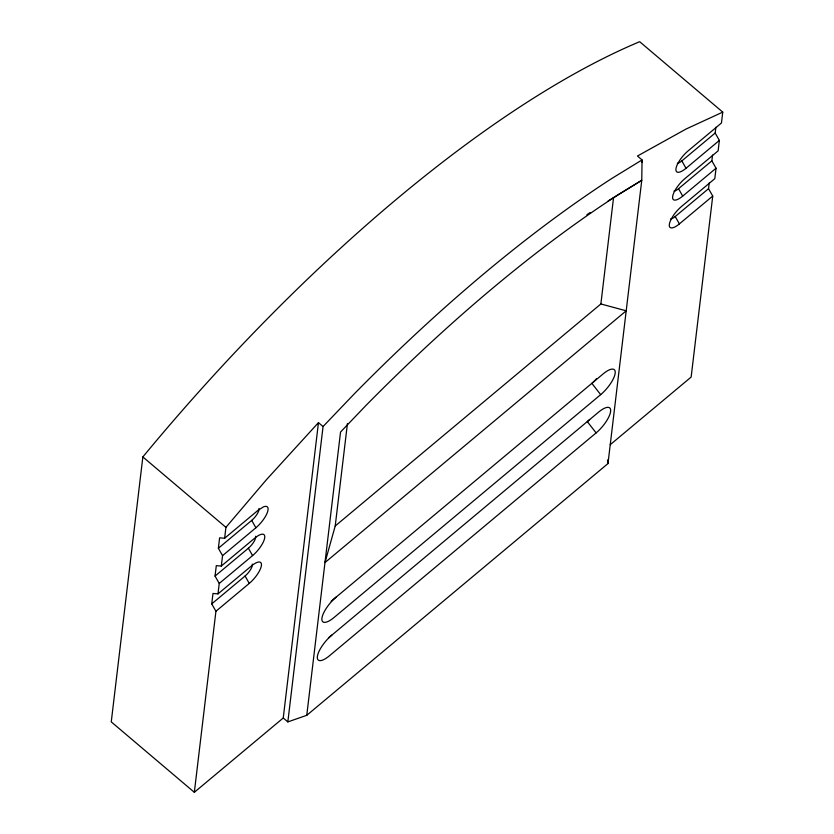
<?xml version="1.0" encoding="UTF-8"?>
<svg xmlns="http://www.w3.org/2000/svg" width="834" height="834" viewBox="0 0 834 834"><rect width="100%" height="100%" fill="white"/><g stroke="black" fill="none" stroke-linecap="round" stroke-linejoin="round"><path stroke-width="1.25" d="M142.854 456.928L111.256 721.879L194.332 792.3L283.247 717.991L318.463 422.64L323.06 426.539L287.845 721.9L306.766 715.311L607.986 463.568L641.763 180.3L642.065 159.93L637.457 156.021L685.975 129.082L722.744 112.121L639.668 41.7A732.054 247.771 -49.7 0 0 142.854 456.928L225.931 527.349L224.627 538.253L219.613 537.826L218.372 548.261L222.553 555.642L221.312 566.067L216.298 565.64L215.047 576.075L219.238 583.456L217.997 593.881L212.983 593.464L211.732 603.889L215.923 611.27L194.332 792.3M306.766 715.311L340.543 432.043L365.73 405.699A719.221 243.424 -49.7 0 1 617.984 194.864L641.763 180.3L608.111 200.963M335.216 525.993L600.876 303.962L626.198 310.811L324.989 562.564L335.216 525.993L347.444 423.495M600.876 303.962L613.553 197.627M641.753 162.505L642.065 159.93L611.833 178.455A732.054 247.771 -49.7 0 0 355.076 393.043L323.06 426.539M610.227 444.699L691.146 377.072L712.736 196.053L708.546 188.672L709.234 182.875M712.736 196.053L679.387 223.908A16.034 5.421 -49.7 0 1 669.316 224.513A16.034 5.421 -49.7 0 1 681.461 206.53L714.801 178.664L716.052 168.228L711.861 160.858L712.549 155.061M716.052 168.228L682.712 196.094A16.034 5.421 -49.7 0 1 672.631 196.688A16.034 5.421 -49.7 0 1 684.787 178.716L718.126 150.85L719.367 140.414L715.176 133.033L715.864 127.237M722.744 112.121L721.441 123.025L688.102 150.891A16.034 5.421 -49.7 0 0 675.947 168.875A16.034 5.421 -49.7 0 0 686.028 168.28L719.367 140.414M225.931 527.349L266.338 479.811L318.463 422.64M224.627 538.253L257.967 510.387L263.388 506.905A16.034 5.421 -49.7 0 1 267.401 512.357A16.034 5.421 -49.7 0 1 255.892 527.776L222.553 555.642M218.372 548.261L251.712 520.395A9.622 3.253 -49.7 0 0 258.936 508.448M677.302 163.318A9.622 3.253 -49.7 0 0 681.837 160.899L715.176 133.033M221.312 566.067L254.651 538.201A16.034 5.421 -49.7 0 1 264.732 537.607A16.034 5.421 -49.7 0 1 252.577 555.59L219.238 583.456M215.047 576.075L248.396 548.209A9.622 3.253 -49.7 0 0 255.611 536.262M673.987 191.132A9.622 3.253 -49.7 0 0 678.522 188.713L711.861 160.858M217.997 593.881L251.336 566.025A16.034 5.421 -49.7 0 1 261.417 565.421A16.034 5.421 -49.7 0 1 249.262 583.404L215.923 611.27M211.732 603.889L245.071 576.023A9.622 3.253 -49.7 0 0 252.295 564.076M670.672 218.946A9.622 3.253 -49.7 0 0 675.206 216.538L708.546 188.672M331.161 601.283L603.149 373.893A19.14 6.474 -49.7 0 1 615.179 373.184A19.14 6.474 -49.7 0 1 600.678 394.649L333.954 617.567A19.14 6.474 -49.7 0 1 321.924 618.275A19.14 6.474 -49.7 0 1 336.425 596.821M328.596 637.854L598.583 412.142A19.14 6.474 -49.7 0 1 610.613 411.433A19.14 6.474 -49.7 0 1 596.112 432.898L329.399 655.816A19.14 6.474 -49.7 0 1 317.368 656.525A19.14 6.474 -49.7 0 1 331.869 635.06M283.247 717.991L287.845 721.9M600.678 394.649L591.879 383.369A12.718 4.306 -49.7 0 0 596.404 378.761M596.112 432.898L587.324 421.618A12.718 4.306 -49.7 0 0 589.638 419.471M681.837 160.899L686.028 168.28M678.522 188.713L682.712 196.094M675.206 216.538L679.387 223.908M251.712 520.395L255.892 527.776M248.396 548.209L252.577 555.59M245.071 576.023L249.262 583.404M607.496 460.014L607.986 463.568M586.896 214.724A693.544 234.74 -49.7 0 1 590.065 212.587"/></g></svg>
